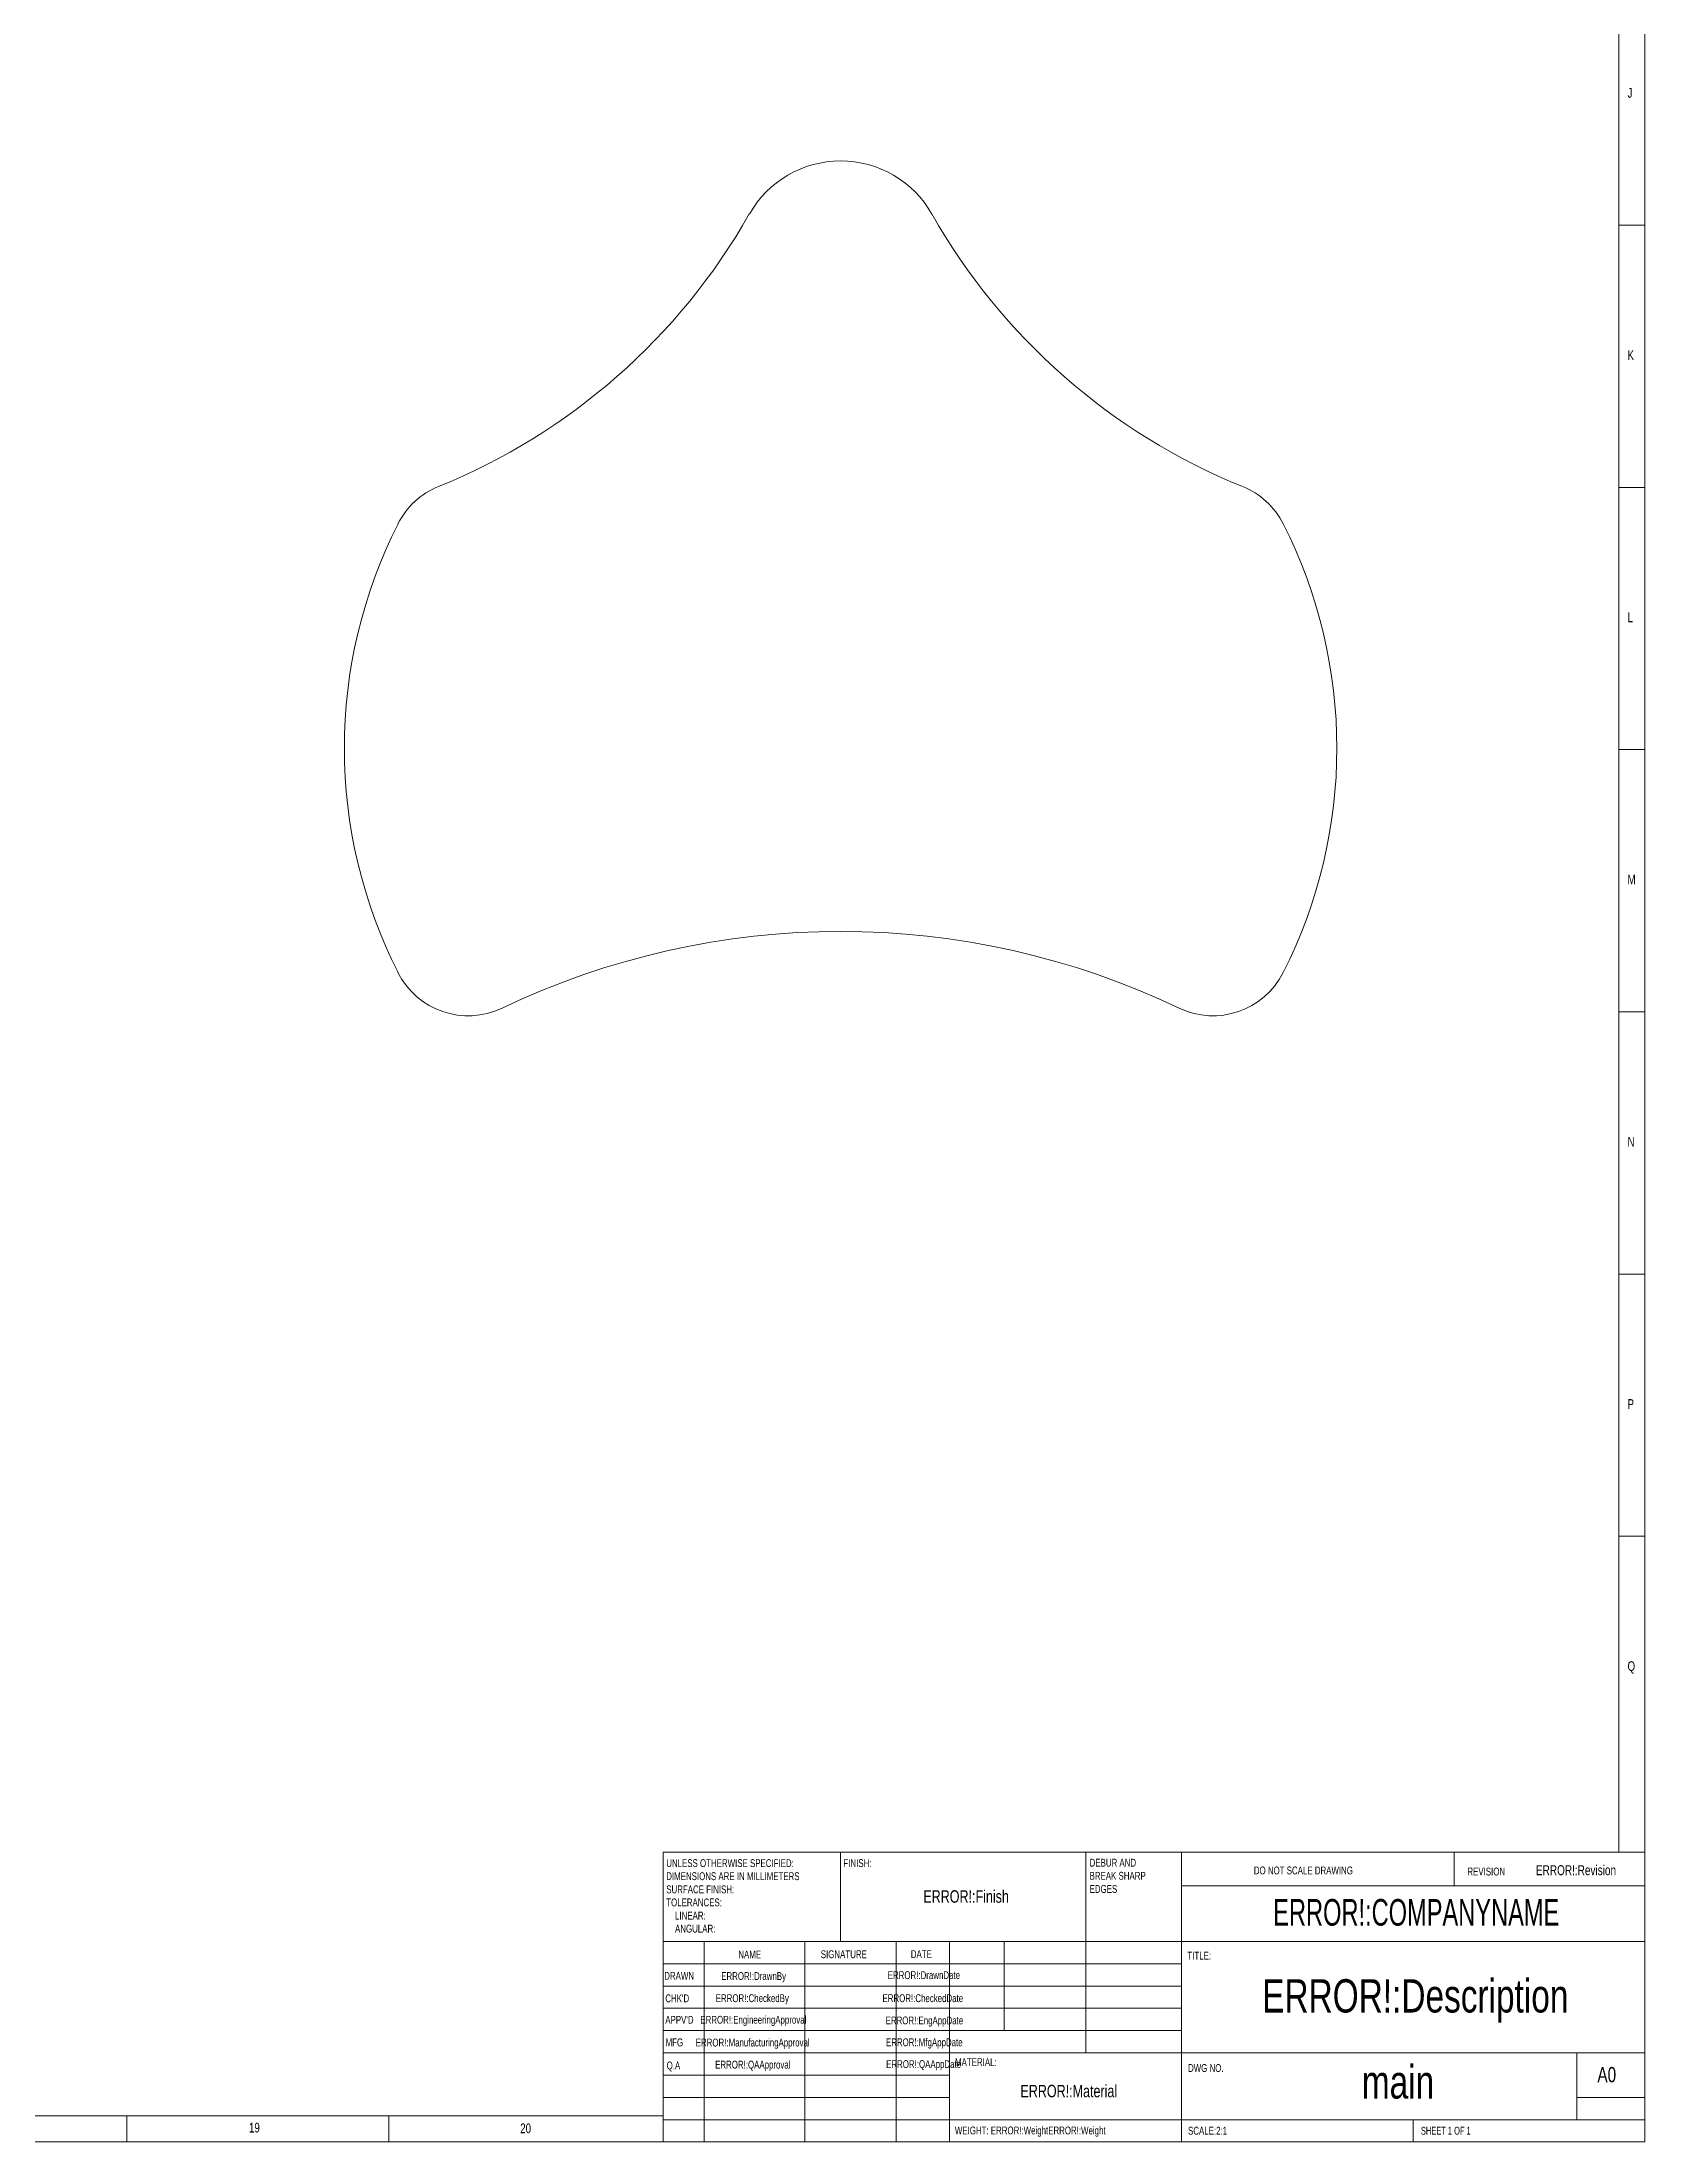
# Model space of a CAD drawing. Header units: inches. Extents: x 0 to 46.6, y 0 to 32.9.
# Drawn here: x 34.58 to 46.61, y 0.2 to 15.96 of the extents above; entities that cross this region are included whole.
import ezdxf

# ---------------------------------------------------------------- set-up
doc = ezdxf.new("R2010")
doc.units = ezdxf.units.IN
doc.header["$MEASUREMENT"] = 0
doc.styles.add('SLDTEXTSTYLE0', font='TXT', dxfattribs={"width": 0.75})
doc.styles.add('SLDTEXTSTYLE1', font='TXT', dxfattribs={"width": 0.663})
doc.styles.add('SLDTEXTSTYLE2', font='TXT', dxfattribs={"width": 0.6875})

# ---------------------------------------------------------------- blocks, each defined once
blk = doc.blocks.new('SW_NOTE_0')
at = {"color": 0, "linetype": 'Continuous', "lineweight": 0, "attachment_point": 1, "style": 'SLDTEXTSTYLE0'}
for s, insert, char_height in [('DEBUR AND', (0, 0.076), 0.0591), ('BREAK SHARP', (0, -0.022), 0.05906), ('EDGES', (0, -0.121), 0.0591)]:
    blk.add_mtext(s, dxfattribs=dict(at, insert=insert, char_height=char_height))
blk = doc.blocks.new('SW_NOTE_1')
at = {"color": 0, "linetype": 'Continuous', "lineweight": 0, "attachment_point": 1, "style": 'SLDTEXTSTYLE0'}
for s, insert, char_height in [('UNLESS OTHERWISE SPECIFIED:', (0, 0.076), 0.05906), ('SURFACE FINISH:', (0, -0.121), 0.05906), ('DIMENSIONS ARE IN MILLIMETERS', (0, -0.022), 0.05906), ('TOLERANCES:', (0, -0.219), 0.05906), ('ANGULAR:', (0.066, -0.416), 0.0591), ('LINEAR:', (0.066, -0.318), 0.0591)]:
    blk.add_mtext(s, dxfattribs=dict(at, insert=insert, char_height=char_height))

msp = doc.modelspace()

# ---------------------------------------------------------------- linework, layer by layer
at = {"color": 7, "linetype": 'Continuous', "lineweight": 0}
for p, q in [((46.614, 0.197), (46.614, 32.913)), ((46.417, 2.372), (46.417, 32.717)), ((46.614, 14.587), (46.417, 14.587)), ((46.417, 12.618), (46.614, 12.618)), ((46.614, 10.65), (46.417, 10.65)), ((46.417, 8.681), (46.614, 8.681)), ((46.614, 6.713), (46.417, 6.713)), ((46.417, 4.744), (46.614, 4.744)), ((39.244, 2.372), (46.614, 2.372)), ((39.244, 2.372), (39.244, 0.197)), ((40.575, 1.703), (40.575, 2.372)), ((42.417, 2.372), (42.417, 0.866)), ((43.134, 2.372), (43.134, 0.197)), ((45.181, 2.121), (45.181, 2.372)), ((46.614, 2.121), (43.134, 2.121)), ((46.614, 1.703), (39.244, 1.703)), ((39.551, 1.703), (39.551, 0.197)), ((40.307, 1.703), (40.307, 0.197)), ((40.992, 1.703), (40.992, 0.197)), ((41.394, 0.197), (41.394, 1.703)), ((41.803, 1.033), (41.803, 1.703)), ((43.134, 1.535), (39.244, 1.535)), ((43.134, 1.368), (39.244, 1.368)), ((43.134, 1.201), (39.244, 1.201)), ((43.134, 1.033), (39.244, 1.033)), ((41.394, 0.866), (39.244, 0.866)), ((41.394, 0.866), (46.614, 0.866)), ((46.102, 0.364), (46.102, 0.866)), ((41.394, 0.699), (39.244, 0.699)), ((41.394, 0.531), (39.244, 0.531)), ((46.614, 0.531), (46.102, 0.531)), ((0.394, 0.394), (39.244, 0.394)), ((35.217, 0.394), (35.217, 0.197)), ((37.185, 0.197), (37.185, 0.394)), ((39.244, 0.364), (46.614, 0.364)), ((44.874, 0.197), (44.874, 0.364)), ((0.197, 0.197), (46.614, 0.197))]:
    msp.add_line(p, q, dxfattribs=at)
at = {"color": 7, "linetype": 'Continuous', "lineweight": 15}
for centre, radius, start, end in [((40.576, 14.283), 0.787, 29.572, 150.428), ((35.782, 17.003), 4.724, 292.0875, 330.428), ((45.369, 17.003), 4.724, 209.572, 247.9125), ((37.78, 12.078), 0.591, 112.0875, 153.1131), ((43.371, 12.078), 0.591, 26.8869, 67.9125), ((40.576, 10.661), 3.725, 153.1131, 206.8869), ((40.576, 10.661), 3.725, 333.1131, 26.8869), ((40.576, 3.379), 5.906, 64.5132, 115.4868), ((37.78, 9.243), 0.591, 206.8869, 295.4868), ((43.371, 9.243), 0.591, 244.5132, 333.1131)]:
    msp.add_arc(centre, radius, start, end, dxfattribs=at)

# ---------------------------------------------------------------- block references
at = {"color": 7, "linetype": 'Continuous', "lineweight": 0}
for name, p in [('SW_NOTE_1', (39.267, 2.244)), ('SW_NOTE_0', (42.445, 2.247))]:
    msp.add_blockref(name, p, dxfattribs=at)

# ---------------------------------------------------------------- texts
for s, insert, char_height, attachment_point, style in [('J', (46.483, 15.617), 0.0729, 1, 'SLDTEXTSTYLE0'), ('K', (46.483, 13.648), 0.0729, 1, 'SLDTEXTSTYLE0'), ('L', (46.483, 11.68), 0.0729, 1, 'SLDTEXTSTYLE0'), ('M', (46.483, 9.711), 0.0729, 1, 'SLDTEXTSTYLE0'), ('N', (46.483, 7.743), 0.0729, 1, 'SLDTEXTSTYLE0'), ('P', (46.483, 5.774), 0.0729, 1, 'SLDTEXTSTYLE0'), ('Q', (46.483, 3.806), 0.0729, 1, 'SLDTEXTSTYLE0'), ('FINISH:', (40.597, 2.32), 0.0591, 1, 'SLDTEXTSTYLE0'), ('DO NOT SCALE DRAWING', (43.678, 2.265), 0.05906, 1, 'SLDTEXTSTYLE0'), ('REVISION', (45.281, 2.257), 0.0591, 1, 'SLDTEXTSTYLE0'), ('ERROR!:Revision', (46.096, 2.275), 0.075, 2, 'SLDTEXTSTYLE0'), ('ERROR!:Finish', (41.518, 2.087), 0.09375, 2, 'SLDTEXTSTYLE0'), ('ERROR!:COMPANYNAME', (44.897, 2.021), 0.2, 2, 'SLDTEXTSTYLE1'), ('NAME', (39.808, 1.634), 0.0591, 1, 'SLDTEXTSTYLE0'), ('SIGNATURE', (40.427, 1.636), 0.0591, 1, 'SLDTEXTSTYLE0'), ('DATE', (41.103, 1.637), 0.0591, 1, 'SLDTEXTSTYLE0'), ('TITLE:', (43.179, 1.625), 0.0591, 1, 'SLDTEXTSTYLE0'), ('DRAWN', (39.252, 1.474), 0.0591, 1, 'SLDTEXTSTYLE0'), ('ERROR!:DrawnBy', (39.923, 1.472), 0.059, 2, 'SLDTEXTSTYLE0'), ('ERROR!:DrawnDate', (41.201, 1.479), 0.059, 2, 'SLDTEXTSTYLE0'), ('ERROR!:Description', (44.89, 1.419), 0.25, 2, 'SLDTEXTSTYLE0'), ("CHK'D", (39.26, 1.305), 0.0591, 1, 'SLDTEXTSTYLE0'), ('ERROR!:CheckedBy', (39.913, 1.306), 0.059, 2, 'SLDTEXTSTYLE0'), ('ERROR!:CheckedDate', (41.193, 1.306), 0.059, 2, 'SLDTEXTSTYLE0'), ("APPV'D", (39.26, 1.144), 0.0591, 1, 'SLDTEXTSTYLE0'), ('ERROR!:EngineeringApproval', (39.921, 1.144), 0.059, 2, 'SLDTEXTSTYLE0'), ('ERROR!:EngAppDate', (41.205, 1.139), 0.059, 2, 'SLDTEXTSTYLE0'), ('MFG', (39.262, 0.974), 0.0591, 1, 'SLDTEXTSTYLE0'), ('ERROR!:ManufacturingApproval', (39.916, 0.973), 0.059, 2, 'SLDTEXTSTYLE0'), ('ERROR!:MfgAppDate', (41.204, 0.975), 0.059, 2, 'SLDTEXTSTYLE0'), ('Q.A', (39.27, 0.801), 0.0591, 1, 'SLDTEXTSTYLE0'), ('ERROR!:QAApproval', (39.917, 0.807), 0.059, 2, 'SLDTEXTSTYLE0'), ('ERROR!:QAAppDate', (41.199, 0.811), 0.059, 2, 'SLDTEXTSTYLE0'), ('MATERIAL:', (41.435, 0.826), 0.0591, 1, 'SLDTEXTSTYLE0'), ('ERROR!:Material', (42.289, 0.626), 0.09375, 2, 'SLDTEXTSTYLE0'), ('DWG NO.', (43.184, 0.782), 0.0591, 1, 'SLDTEXTSTYLE0'), ('main', (44.76, 0.773), 0.25, 2, 'SLDTEXTSTYLE0'), ('A0', (46.257, 0.76), 0.1146, 1, 'SLDTEXTSTYLE0'), ('19', (36.135, 0.341), 0.0729, 1, 'SLDTEXTSTYLE0'), ('20', (38.171, 0.336), 0.0729, 1, 'SLDTEXTSTYLE0'), ('WEIGHT: ERROR!:WeightERROR!:Weight', (41.434, 0.313), 0.059, 1, 'SLDTEXTSTYLE0'), ('SCALE:2:1', (43.184, 0.311), 0.0591, 1, 'SLDTEXTSTYLE0'), ('SHEET 1 OF 1', (44.932, 0.311), 0.05906, 1, 'SLDTEXTSTYLE2')]:
    msp.add_mtext(s, dxfattribs=dict(at, insert=insert, char_height=char_height, attachment_point=attachment_point, style=style))

doc.saveas('drawing.dxf')
